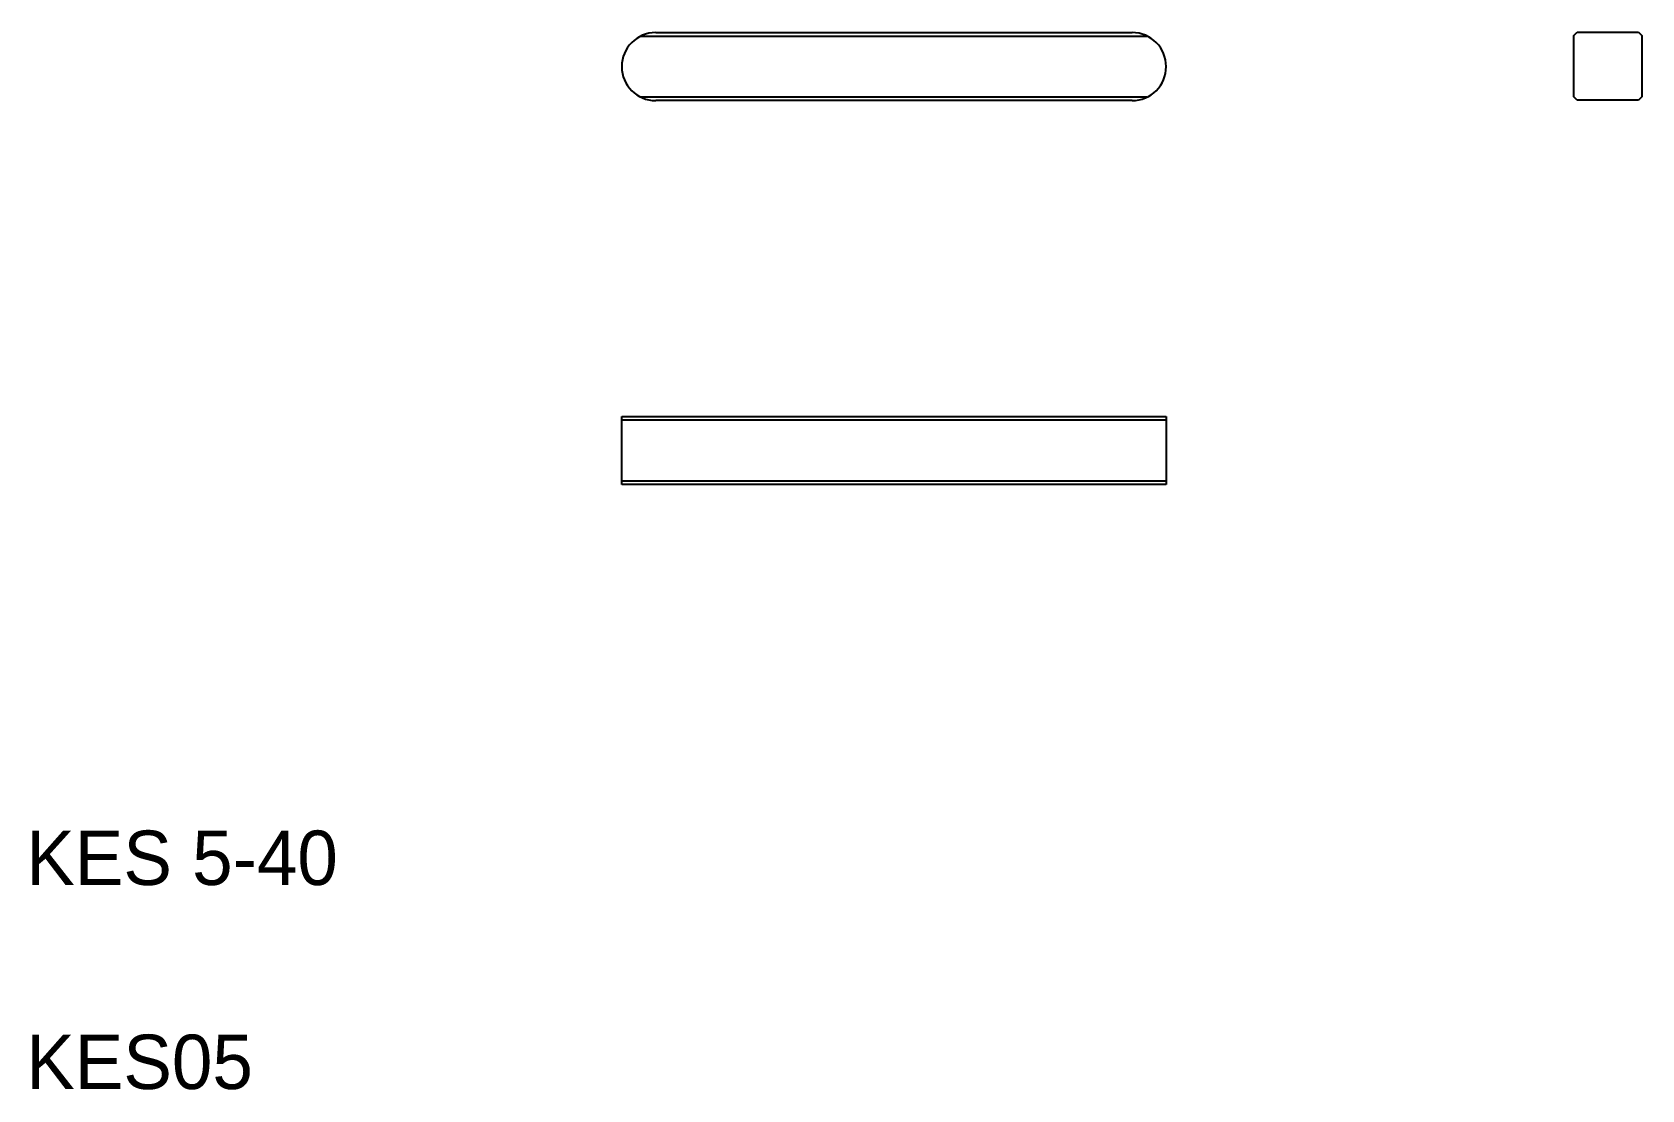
# Model space of a CAD drawing. Extents: x 10 to 129, y 10 to 88.
import ezdxf

# ---------------------------------------------------------------- set-up
doc = ezdxf.new("R2010")
doc.units = 0
doc.layers.get('0').update_dxf_attribs({"linetype": 'CONTINUOUS'})

msp = doc.modelspace()

# ---------------------------------------------------------------- linework, layer by layer
at = {"color": 7, "linetype": 'CONTINUOUS'}
for p, q in [((56.25, 87.66), (91.25, 87.66)), ((123.69, 87.44), (123.94, 87.69)), ((123.94, 87.69), (128.44, 87.69)), ((128.44, 87.69), (128.69, 87.44)), ((123.69, 82.94), (123.69, 87.44)), ((128.69, 87.44), (128.69, 82.94)), ((123.94, 82.69), (123.69, 82.94)), ((128.69, 82.94), (128.44, 82.69)), ((91.25, 82.66), (56.25, 82.66)), ((128.44, 82.69), (123.94, 82.69)), ((53.75, 59.44), (93.75, 59.44)), ((53.75, 54.44), (53.75, 59.44)), ((93.75, 59.44), (93.75, 54.44)), ((93.75, 54.44), (53.75, 54.44))]:
    msp.add_line(p, q, dxfattribs=at)
at = {"color": 3, "linetype": 'CONTINUOUS'}
for p, q in [((55.16, 87.41), (92.34, 87.41)), ((92.34, 82.91), (55.16, 82.91)), ((53.75, 59.19), (93.75, 59.19)), ((93.75, 54.69), (53.75, 54.69))]:
    msp.add_line(p, q, dxfattribs=at)
at = {"color": 7, "linetype": 'CONTINUOUS'}
for centre, start, end in [((56.25, 85.16), 90, 180), ((91.25, 85.16), 0, 90), ((56.25, 85.16), 180, 270), ((91.25, 85.16), 270, 0)]:
    msp.add_arc(centre, 2.5, start, end, dxfattribs=at)

# ---------------------------------------------------------------- texts
for s, p in [('KES 5-40', (10, 25)), ('KES05', (10, 10))]:
    msp.add_text(s, height=4, dxfattribs=at).set_placement(p)

doc.saveas('drawing.dxf')
